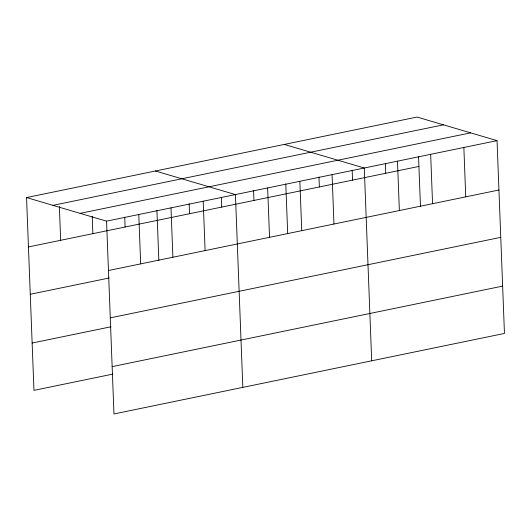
<?xml version="1.0" encoding="UTF-8"?>
<svg xmlns="http://www.w3.org/2000/svg" width="531" height="531" viewBox="0 0 531 531"><rect width="100%" height="100%" fill="white"/><g stroke="black" fill="none" stroke-linecap="round" stroke-linejoin="round"><path stroke-width="0.8" d="M26.55 197.565L417.034 117.052L497.043 140.635L504.45 333.435L113.966 413.948L106.558 221.148L26.55 197.565L33.957 390.365L112.884 374.089M52.954 205.344L443.438 124.831M80.161 213.362L470.639 132.85M106.558 221.148L497.043 140.635M28.448 246.942L418.926 166.429M108.457 270.525L498.941 190.012M30.267 294.274L109.194 277.998M110.275 317.857L500.76 237.344M32.139 343.033L111.065 326.764M112.147 366.622L502.631 286.109M284.271 144.425L364.279 168.008L371.687 360.808M155.41 170.995L235.419 194.578L242.826 387.378M463.855 147.479L465.747 196.855M430.661 154.322L432.559 203.698M418.547 156.552L420.466 206.413M397.473 161.165L399.365 210.541M385.36 163.395L385.738 173.272M352.166 170.239L352.544 180.115M332.067 174.653L333.959 224.029M318.978 177.082L319.357 186.958M299.849 181.297L301.747 230.673M285.784 183.925L287.702 233.786M267.637 187.934L269.536 237.317M253.572 190.569L253.951 200.446M221.354 197.213L221.732 207.09M203.207 201.222L205.105 250.599M189.142 203.858L189.521 213.727M170.989 207.86L172.887 257.243M156.924 210.495L158.842 260.356M138.777 214.504L140.675 263.88M124.712 217.139L125.09 227.016M92.215 216.376L92.879 233.66M59.366 206.559L60.66 240.297"/></g></svg>
